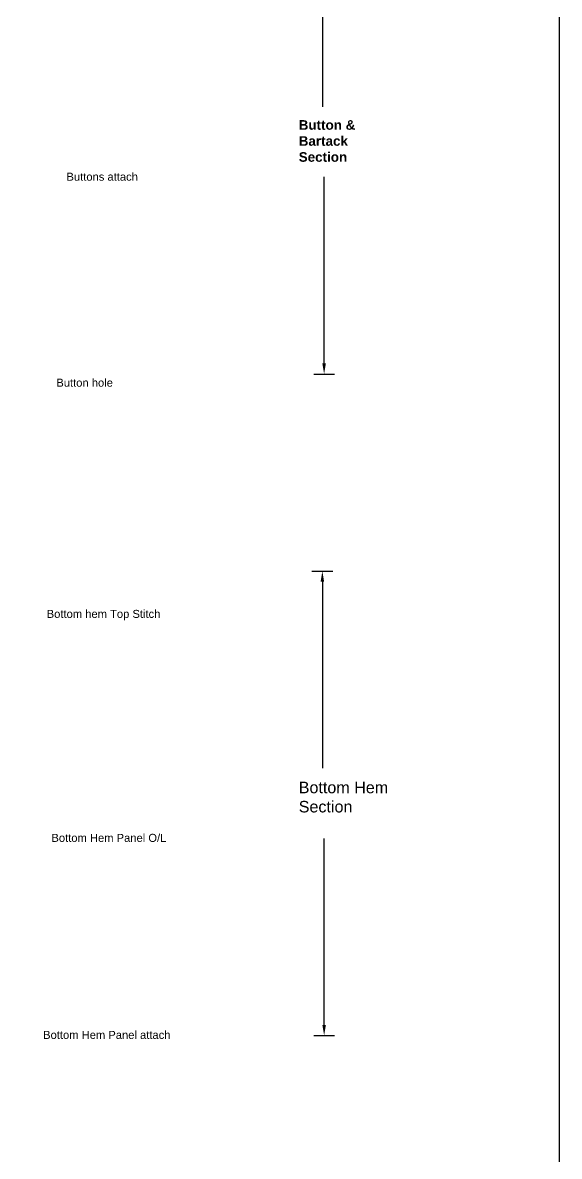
# Model space of a CAD drawing. Header units: feet. Extents: x 200 to 992, y 45 to 257.
# Drawn here: x 647.81 to 657.13, y 219.02 to 238.7 of the extents above; entities that cross this region are included whole.
import ezdxf

# ---------------------------------------------------------------- set-up
doc = ezdxf.new("R2010")
doc.units = ezdxf.units.FT
doc.header["$MEASUREMENT"] = 0
doc.layers.add('assembly operations', color=80, linetype='Continuous')
doc.layers.add('dimension', color=100, linetype='Continuous')
doc.styles.get("Standard").update_dxf_attribs({"font": 'arial.ttf'})

msp = doc.modelspace()

# ---------------------------------------------------------------- linework, layer by layer
at = {"linetype": 'ByBlock'}
msp.add_lwpolyline([(613.52126, 255.91339), (657.12849, 255.91339), (657.12849, 171.90198), (613.52126, 171.90198)], close=True, dxfattribs=at)
at = {"layer": 'dimension', "linetype": 'ByBlock', "lineweight": -2}
for p, q in [((652.86652, 232.60351), (653.22652, 232.60351)), ((652.83569, 229.18133), (653.19569, 229.18133)), ((652.86652, 221.11892), (653.22652, 221.11892))]:
    msp.add_line(p, q, dxfattribs=at)
for points in [[(653.01569, 240.48092), (653.01569, 237.24404)], [(653.04652, 232.78851), (653.04652, 236.02539)], [(653.01569, 228.99633), (653.01569, 225.75945)], [(653.04652, 221.30392), (653.04652, 224.5408)]]:
    msp.add_lwpolyline(points, dxfattribs=at)
at = {"layer": 'dimension', "linetype": 'ByBlock'}
for points in [[(653.01569, 232.78851), (653.04652, 232.60351), (653.07736, 232.78851)], [(652.98486, 228.99633), (653.01569, 229.18133), (653.04652, 228.99633)], [(653.01569, 221.30392), (653.04652, 221.11892), (653.07736, 221.30392)]]:
    msp.add_solid(points, dxfattribs=at)

# ---------------------------------------------------------------- texts
at = {"layer": 'assembly operations', "linetype": 'ByBlock', "char_height": 0.1388878, "attachment_point": 1}
for s, insert, width in [('Buttons attach ', (648.57424, 236.09834), 1.5857507), ('Button hole ', (648.39845, 232.52245), 1.3140811), ('Bottom hem Top Stitch', (648.23147, 228.50886), 2.0433414), ('Bottom Hem Panel O/L', (648.31347, 224.62008), 2.0725874), ('Bottom Hem Panel attach', (648.16931, 221.19976), 2.2926289)]:
    msp.add_mtext(s, dxfattribs=dict(at, insert=insert, width=width))
at = {"layer": 'dimension', "linetype": 'ByBlock', "char_height": 0.2, "width": 1.5898977, "attachment_point": 1}
for s, insert in [('{\\fArial|b1|i0|c0|p34;\\H0.83333x;Button &\\PBartack\\PSection}', (652.60556, 237.01053)), ('Bottom Hem\\PSection', (652.60556, 225.52594))]:
    msp.add_mtext(s, dxfattribs=dict(at, insert=insert))

doc.saveas('drawing.dxf')
